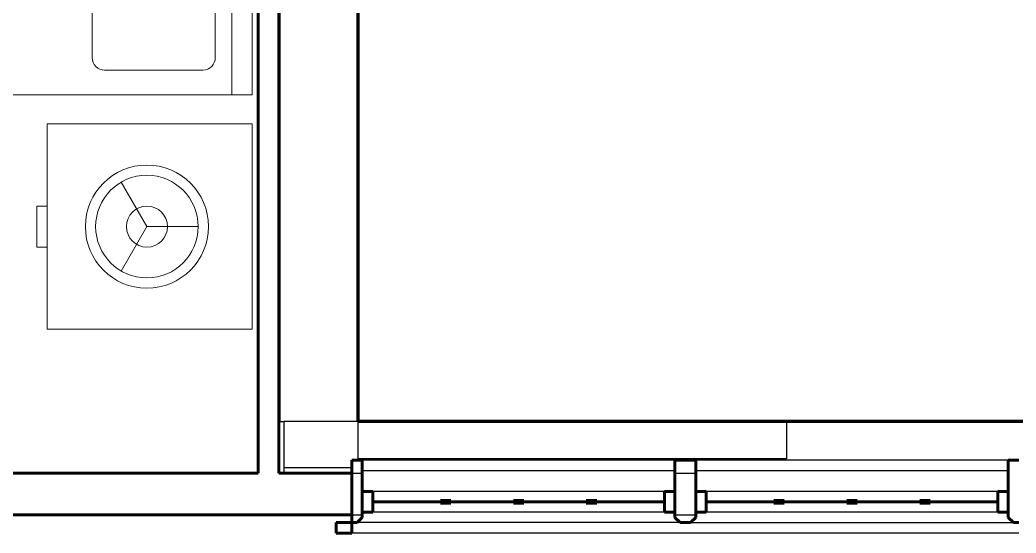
# Model space of a CAD drawing. Header units: metres. Extents: x 12.2 to 77.2, y 18.8 to 35.5.
# Drawn here: x 20.233 to 22.661, y 21.521 to 22.771 of the extents above; entities that cross this region are included whole.
import ezdxf

# ---------------------------------------------------------------- set-up
doc = ezdxf.new("R2010")
doc.units = ezdxf.units.M
doc.layers.add('200', color=7, linetype='Continuous', lineweight=0)
doc.layers.add('A-WALL', color=250, linetype='Continuous', lineweight=60)

# ---------------------------------------------------------------- blocks, each defined once
blk = doc.blocks.new('nmjkl')
at = {"layer": '200'}
for p, q in [((35611.2191, 16327.3347), (35611.7191, 16327.3347)), ((35611.2191, 16326.8347), (35611.2191, 16327.3347)), ((35611.7191, 16327.3347), (35611.7191, 16326.8347)), ((35613.2367, 16327.3347), (35611.8367, 16327.3347)), ((35611.8367, 16327.3347), (35611.8367, 16325.4347)), ((35613.2367, 16325.4347), (35613.2367, 16327.3347)), ((35613.308, 16327.3347), (35613.808, 16327.3347)), ((35613.308, 16326.8347), (35613.308, 16327.3347)), ((35613.808, 16327.3347), (35613.808, 16326.8347)), ((35613.2367, 16327.2847), (35611.8367, 16327.2847)), ((35611.9267, 16327.2447), (35612.4967, 16327.2447)), ((35613.1467, 16327.2447), (35612.5767, 16327.2447)), ((35611.4691, 16327.203), (35611.4691, 16327.078)), ((35611.8967, 16326.9747), (35611.8967, 16327.2147)), ((35612.5267, 16327.2147), (35612.5267, 16326.9747)), ((35612.5467, 16327.2147), (35612.5467, 16326.9747)), ((35613.1767, 16326.9747), (35613.1767, 16327.2147)), ((35613.558, 16327.203), (35613.558, 16327.078)), ((35611.3609, 16327.0155), (35611.4691, 16327.078)), ((35611.5774, 16327.0155), (35611.4691, 16327.078)), ((35613.4498, 16327.0155), (35613.558, 16327.078)), ((35613.6663, 16327.0155), (35613.558, 16327.078)), ((35612.4967, 16326.9447), (35611.9267, 16326.9447)), ((35612.5767, 16326.9447), (35613.1467, 16326.9447)), ((35612.6367, 16326.8647), (35611.8367, 16326.8647)), ((35612.7967, 16326.3247), (35612.5367, 16326.8647)), ((35612.8787, 16326.362), (35612.6367, 16326.8647)), ((35612.6367, 16326.8647), (35613.2367, 16326.5247)), ((35611.7191, 16326.8347), (35611.2191, 16326.8347)), ((35611.4191, 16326.8097), (35611.4191, 16326.8347)), ((35611.5191, 16326.8097), (35611.5191, 16326.8347)), ((35613.808, 16326.8347), (35613.308, 16326.8347)), ((35613.508, 16326.8097), (35613.508, 16326.8347)), ((35613.608, 16326.8097), (35613.608, 16326.8347)), ((35611.5191, 16326.8097), (35611.4191, 16326.8097)), ((35613.608, 16326.8097), (35613.508, 16326.8097)), ((35611.8367, 16326.7647), (35612.5848, 16326.7647)), ((35613.2367, 16326.5247), (35612.7967, 16326.3247)), ((35611.9367, 16325.3347), (35613.1367, 16325.3347))]:
    blk.add_line(p, q, dxfattribs=at)
for centre, radius in [((35611.4691, 16327.078), 0.15), ((35613.558, 16327.078), 0.15), ((35611.4691, 16327.078), 0.125), ((35613.558, 16327.078), 0.125), ((35611.4691, 16327.078), 0.05), ((35613.558, 16327.078), 0.05)]:
    blk.add_circle(centre, radius, dxfattribs=at)
for centre, radius, start, end in [((35611.9267, 16327.2147), 0.03, 90, 180), ((35612.4967, 16327.2147), 0.03, 0, 90), ((35612.5767, 16327.2147), 0.03, 90, 180), ((35613.1467, 16327.2147), 0.03, 0, 90), ((35611.9267, 16326.9747), 0.03, 180, 270), ((35612.4967, 16326.9747), 0.03, 270, 0), ((35612.5767, 16326.9747), 0.03, 180, 270), ((35613.1467, 16326.9747), 0.03, 270, 0), ((35611.9367, 16325.4347), 0.1, 180, 270), ((35613.1367, 16325.4347), 0.1, 270, 0)]:
    blk.add_arc(centre, radius, start, end, dxfattribs=at)

msp = doc.modelspace()

# ---------------------------------------------------------------- linework, layer by layer
at = {"lineweight": 120}
for p, q in [((21.0571, 21.7935), (21.0571, 25.0935)), ((22.1021, 21.7935), (21.0571, 21.7935)), ((22.7671, 21.7935), (22.1021, 21.7935))]:
    msp.add_line(p, q, dxfattribs=at)
for p, q in [((20.8671, 21.7935), (20.8671, 22.7888)), ((21.0571, 21.9788), (21.0571, 21.9888)), ((21.0571, 21.9788), (21.0571, 21.7935)), ((20.8671, 21.7935), (20.8771, 21.7935)), ((20.8771, 21.6802), (20.8771, 21.7935)), ((21.0571, 21.7935), (20.8771, 21.7935)), ((21.0571, 21.7021), (21.0571, 21.7935)), ((22.1021, 21.7935), (22.1021, 21.7021)), ((22.1021, 21.7021), (21.0571, 21.7021)), ((21.8296, 21.6993), (21.0676, 21.6993)), ((22.6424, 21.6993), (21.8804, 21.6993)), ((21.0422, 21.6802), (20.8771, 21.6802)), ((20.8771, 21.6675), (20.8771, 21.6802)), ((21.0422, 21.6675), (21.0676, 21.6675)), ((21.0676, 21.6739), (21.8296, 21.6739)), ((21.8296, 21.6675), (21.8804, 21.6675)), ((21.8804, 21.6739), (22.6424, 21.6739)), ((21.8042, 21.6231), (21.093, 21.6231)), ((22.617, 21.6231), (21.9058, 21.6231)), ((21.8042, 21.5723), (21.093, 21.5723)), ((22.617, 21.5723), (21.9058, 21.5723)), ((21.0422, 21.5659), (21.0676, 21.5659)), ((21.8423, 21.5469), (21.0549, 21.5469)), ((21.8296, 21.5659), (21.8804, 21.5659)), ((21.8677, 21.5469), (22.6551, 21.5469)), ((22.6678, 21.5215), (21.0422, 21.5215))]:
    msp.add_line(p, q)
at = {"layer": 'A-WALL'}
for p, q in [((20.8644, 21.6675), (20.8644, 25.3251)), ((20.8136, 21.6675), (20.8136, 24.6596)), ((21.0422, 21.6993), (21.0676, 21.6993)), ((21.0422, 21.6993), (21.0422, 21.6802)), ((21.0676, 21.6993), (21.0676, 21.6739)), ((21.8296, 21.6993), (21.8804, 21.6993)), ((21.8296, 21.6993), (21.8296, 21.6739)), ((21.8804, 21.6993), (21.8804, 21.6739)), ((22.6424, 21.6993), (22.6678, 21.6993)), ((22.6424, 21.6993), (22.6424, 21.6739)), ((19.9754, 21.6675), (20.8136, 21.6675)), ((20.8644, 21.6675), (20.8771, 21.6675)), ((21.0422, 21.6675), (20.8771, 21.6675)), ((21.0422, 21.6802), (21.0422, 21.6675)), ((21.0422, 21.6675), (21.0422, 21.5659)), ((21.0676, 21.6739), (21.0676, 21.6675)), ((21.0676, 21.6675), (21.0676, 21.6231)), ((21.8296, 21.6739), (21.8296, 21.6675)), ((21.8296, 21.6675), (21.8296, 21.6231)), ((21.8804, 21.6739), (21.8804, 21.6675)), ((21.8804, 21.6675), (21.8804, 21.6231)), ((22.6424, 21.6739), (22.6424, 21.6675)), ((22.6424, 21.6675), (22.6424, 21.6231)), ((21.0676, 21.6231), (21.0676, 21.5723)), ((21.0676, 21.6231), (21.093, 21.6231)), ((21.093, 21.6231), (21.093, 21.5977)), ((21.8042, 21.6231), (21.8296, 21.6231)), ((21.8042, 21.6231), (21.8042, 21.5977)), ((21.8296, 21.6231), (21.8296, 21.5723)), ((21.8804, 21.6231), (21.8804, 21.5723)), ((21.8804, 21.6231), (21.9058, 21.6231)), ((21.9058, 21.6231), (21.9058, 21.5977)), ((22.617, 21.6231), (22.6424, 21.6231)), ((22.617, 21.6231), (22.617, 21.5977)), ((22.6424, 21.6231), (22.6424, 21.5723)), ((21.093, 21.5977), (21.093, 21.5723)), ((21.2581, 21.5977), (21.093, 21.5977)), ((21.2581, 21.5977), (21.2581, 21.6008)), ((21.2581, 21.6008), (21.2835, 21.6008)), ((21.2581, 21.5945), (21.2581, 21.5977)), ((21.2835, 21.5977), (21.2581, 21.5977)), ((21.2835, 21.5945), (21.2581, 21.5945)), ((21.2835, 21.6008), (21.2835, 21.5977)), ((21.2835, 21.5977), (21.2835, 21.5945)), ((21.4359, 21.5977), (21.2835, 21.5977)), ((21.4359, 21.5977), (21.4359, 21.6008)), ((21.4359, 21.6008), (21.4613, 21.6008)), ((21.4359, 21.5945), (21.4359, 21.5977)), ((21.4613, 21.5977), (21.4359, 21.5977)), ((21.4613, 21.5945), (21.4359, 21.5945)), ((21.4613, 21.6008), (21.4613, 21.5977)), ((21.4613, 21.5977), (21.4613, 21.5945)), ((21.6137, 21.5977), (21.4613, 21.5977)), ((21.6137, 21.5977), (21.6137, 21.6008)), ((21.6137, 21.6008), (21.6391, 21.6008)), ((21.6137, 21.5945), (21.6137, 21.5977)), ((21.6391, 21.5977), (21.6137, 21.5977)), ((21.6391, 21.5945), (21.6137, 21.5945)), ((21.6391, 21.6008), (21.6391, 21.5977)), ((21.8042, 21.5977), (21.6391, 21.5977)), ((21.6391, 21.5977), (21.6391, 21.5945)), ((21.8042, 21.5977), (21.8042, 21.5723)), ((21.9058, 21.5977), (21.9058, 21.5723)), ((22.0709, 21.5977), (21.9058, 21.5977)), ((22.0709, 21.5977), (22.0709, 21.6008)), ((22.0709, 21.6008), (22.0963, 21.6008)), ((22.0709, 21.5945), (22.0709, 21.5977)), ((22.0963, 21.5977), (22.0709, 21.5977)), ((22.0963, 21.5945), (22.0709, 21.5945)), ((22.0963, 21.6008), (22.0963, 21.5977)), ((22.0963, 21.5977), (22.0963, 21.5945)), ((22.2487, 21.5977), (22.0963, 21.5977)), ((22.2487, 21.5977), (22.2487, 21.6008)), ((22.2487, 21.6008), (22.2741, 21.6008)), ((22.2487, 21.5945), (22.2487, 21.5977)), ((22.2741, 21.5977), (22.2487, 21.5977)), ((22.2741, 21.5945), (22.2487, 21.5945)), ((22.2741, 21.6008), (22.2741, 21.5977)), ((22.2741, 21.5977), (22.2741, 21.5945)), ((22.4265, 21.5977), (22.2741, 21.5977)), ((22.4265, 21.5977), (22.4265, 21.6008)), ((22.4265, 21.6008), (22.4519, 21.6008)), ((22.4265, 21.5945), (22.4265, 21.5977)), ((22.4519, 21.5977), (22.4265, 21.5977)), ((22.4519, 21.5945), (22.4265, 21.5945)), ((22.4519, 21.6008), (22.4519, 21.5977)), ((22.617, 21.5977), (22.4519, 21.5977)), ((22.4519, 21.5977), (22.4519, 21.5945)), ((22.617, 21.5977), (22.617, 21.5723)), ((21.0676, 21.5723), (21.093, 21.5723)), ((21.0676, 21.5723), (21.0676, 21.5659)), ((21.8042, 21.5723), (21.8296, 21.5723)), ((21.8296, 21.5723), (21.8296, 21.5659)), ((21.8804, 21.5723), (21.9058, 21.5723)), ((21.8804, 21.5723), (21.8804, 21.5659)), ((22.617, 21.5723), (22.6424, 21.5723)), ((22.6424, 21.5723), (22.6424, 21.5659)), ((19.9754, 21.5659), (21.0422, 21.5659)), ((21.0041, 21.5469), (21.0041, 21.5215)), ((21.0041, 21.5469), (21.0422, 21.5469)), ((21.0422, 21.5659), (21.0422, 21.5469)), ((21.0422, 21.5469), (21.0422, 21.5215)), ((21.0549, 21.5469), (21.0422, 21.5469)), ((21.0676, 21.5596), (21.0549, 21.5469)), ((21.0676, 21.5659), (21.0676, 21.5596)), ((21.8296, 21.5659), (21.8296, 21.5596)), ((21.8296, 21.5596), (21.8423, 21.5469)), ((21.8423, 21.5469), (21.8677, 21.5469)), ((21.8804, 21.5596), (21.8677, 21.5469)), ((21.8804, 21.5659), (21.8804, 21.5596)), ((22.6424, 21.5659), (22.6424, 21.5596)), ((22.6424, 21.5596), (22.6551, 21.5469)), ((22.6678, 21.5469), (22.6551, 21.5469)), ((21.0041, 21.5215), (21.0422, 21.5215))]:
    msp.add_line(p, q, dxfattribs=at)

# ---------------------------------------------------------------- block references
at = {"layer": 'A-WALL', "lineweight": 120, "rotation": 270.0000000000001}
msp.add_blockref('nmjkl', (-16306.5356, 35635.826), dxfattribs=at)

doc.saveas('drawing.dxf')
